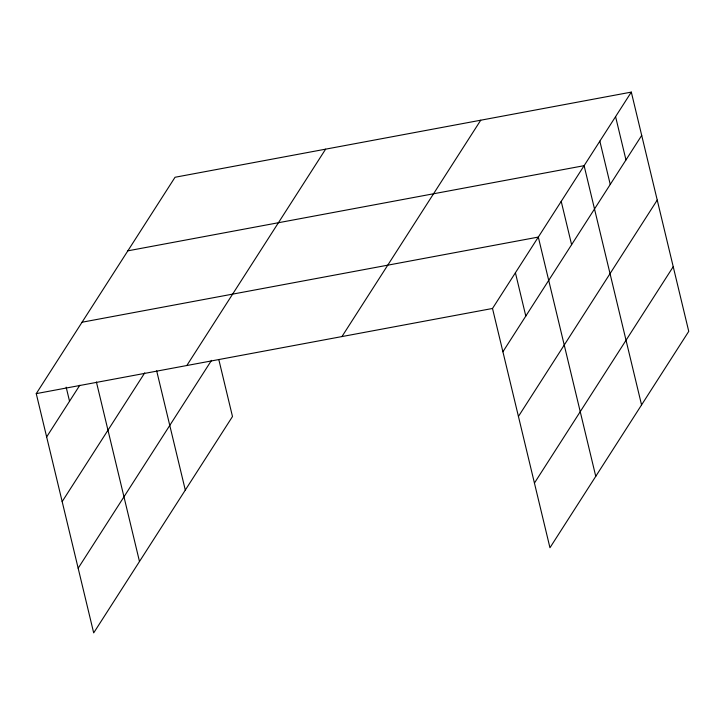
<?xml version="1.0" encoding="UTF-8"?>
<svg xmlns="http://www.w3.org/2000/svg" width="725" height="725" viewBox="0 0 725 725"><rect width="100%" height="100%" fill="white"/><g stroke="black" fill="none" stroke-linecap="round" stroke-linejoin="round"><path stroke-width="1.09" d="M218.805 359.537L232.489 416.531L93.688 632.889L36.25 393.63L175.042 177.262L631.312 92.111L688.75 331.37L549.958 547.737L492.511 308.469L631.312 92.111M46.645 436.93L79.795 385.256M62.169 501.591L144.737 372.886M186.814 365.527L325.616 149.169M78.164 568.219L211.519 360.352M341.946 336.572L480.738 120.214M502.905 351.77L641.707 135.412M518.429 416.44L657.231 200.082M534.434 483.067L673.226 266.709M127.854 250.832L584.114 165.672L641.562 404.94M82.052 322.226L538.312 237.075L595.76 476.334M36.25 393.63L492.511 308.469M615.579 116.634L625.974 159.935M599.847 141.148L610.242 184.449M561.213 201.369L571.608 244.669M515.412 272.772L525.806 316.073M156.663 370.81L185.301 490.091M96.398 381.966L139.49 561.494M66.165 387.159L69.546 401.233"/></g></svg>
